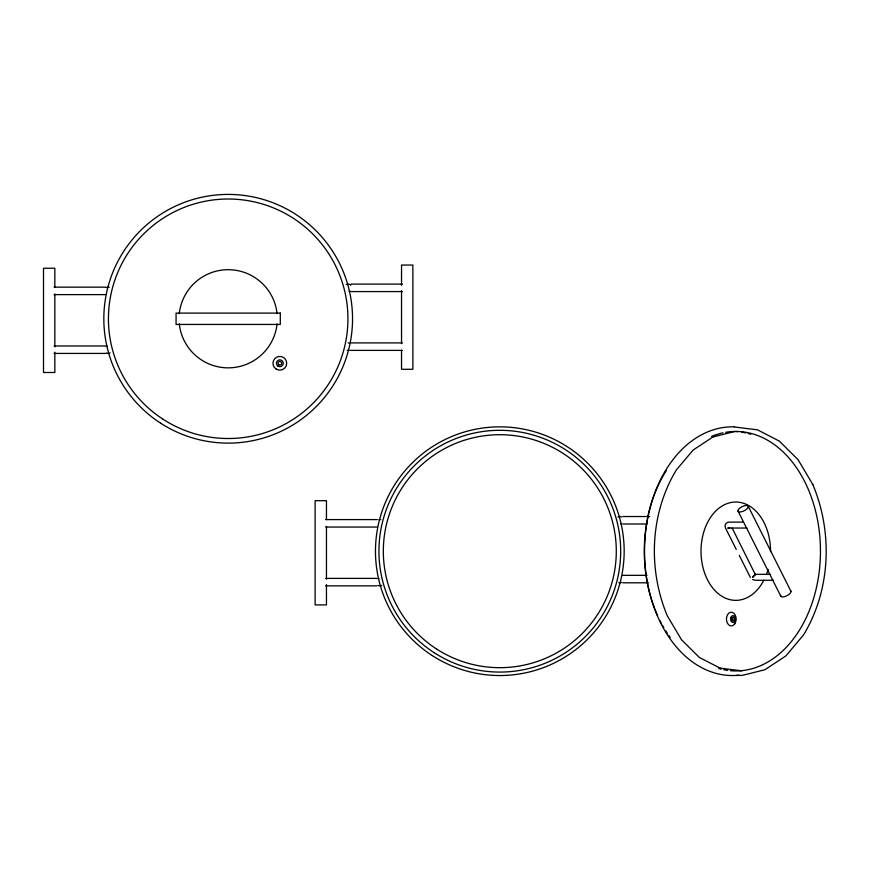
<?xml version="1.0" encoding="UTF-8"?>
<svg xmlns="http://www.w3.org/2000/svg" width="870" height="870" viewBox="0 0 870 870"><rect width="100%" height="100%" fill="white"/><g stroke="black" fill="none" stroke-linecap="round" stroke-linejoin="round"><path stroke-width="1.3" d="M732.192 528.112L755.356 574.602A2.98 1.153 -28 0 1 753.637 576.332C751.299 577.647 753.54 578.061 753.583 575.418M713.226 436.794L693.162 450.029L676.294 469.996C650.02 513.561 647.78 569.187 667.301 615.797L681.558 639.831L699.382 657.47L720.164 668.16M729.234 527.775L727.733 528.133L729.147 528.046A2.98 2.153 87.8 0 0 729.691 527.872M754.464 574.515L755.954 574.591L755.399 574.254M712.998 436.947L734.78 431.509M351.132 284.099L402.331 284.099M54.038 287.154L105.661 287.154M351.132 291.57L402.331 291.57M54.038 294.625L105.237 294.625M351.132 342.91L402.331 342.91M54.038 345.966L105.661 345.966M350.295 350.382L402.331 350.382M54.038 353.427L105.661 353.427M622.768 516.53L649.716 516.53M325.674 519.586L377.297 519.586M742.904 522.098L728.255 522.13L726.113 523.196L725.047 525.339L725.493 528.014L736.27 549.438M622.768 524.001L647.019 524.001M325.674 527.046L376.862 527.046M729.364 528.046L747.015 528.046M755.225 574.341L770.157 574.341M622.768 575.331L647.019 575.331M325.674 578.387L376.862 578.387M773.441 580.29L755.28 580.29L752.572 579.54M622.768 582.802L648.367 582.802M325.674 585.858L376.862 585.858M736.324 675.424L742.327 675.37L764.926 669.737L785.925 655.882L803.575 634.882C830.665 589.98 832.971 532.647 812.852 484.612L812.776 484.47M734.345 426.963L757.498 429.834L779.27 441.068L798.04 459.654L812.852 484.612M719.881 668.106L741.903 670.824M750.375 577.43L739.261 555.397M748.287 506.394A5.666 2.316 -26.7 0 1 741.033 511.886A5.666 2.316 -26.7 0 1 740.12 507.862A5.666 2.316 -26.7 0 1 748.287 506.394L790.982 591.35M738.01 511.027L780.705 595.993M401.538 285.349L401.538 265.046L412.869 265.046L412.869 369.282L401.538 369.282L401.538 350.327M401.538 290.765L401.538 343.563M326.457 519.629L326.457 500.685L315.125 500.685L315.125 604.911L326.457 604.911L326.457 584.607M326.457 526.404L326.457 579.192M54.832 287.209L54.832 268.254L43.5 268.254L43.5 372.49L54.832 372.49L54.832 352.187M54.832 293.973L54.832 346.771M350.012 291.069A3.73 3.73 0 0 1 349.12 291.439M346.282 284.599A3.73 3.73 0 0 1 350.795 285.197M349.12 350.251A3.73 3.73 0 0 1 347.184 350.251M348.152 342.91A3.73 3.73 0 0 1 349.12 343.041M110.088 352.926A3.73 3.73 0 0 1 106.357 352.926M106.357 346.467A3.73 3.73 0 0 1 107.26 346.097M106.357 287.655A3.73 3.73 0 0 1 109.185 287.285M621.648 523.501A3.73 3.73 0 0 1 620.745 523.87M617.918 517.03A3.73 3.73 0 0 1 621.648 517.03M621.648 582.302A3.73 3.73 0 0 1 618.809 582.672M381.723 585.358A3.73 3.73 0 0 1 377.982 585.358M377.982 578.887A3.73 3.73 0 0 1 378.885 578.517M378.885 519.705A3.73 3.73 0 0 1 380.821 519.705M763.806 580.29A49.166 34.767 -90 0 1 707.517 579.822A49.166 34.767 -90 0 1 725.319 504.306A49.166 34.767 -90 0 1 770.537 551.7M768.101 569.306A49.166 34.767 -90 0 1 766.492 574.211M731.235 617.265A1.816 1.283 -90 0 1 731.67 620.81M790.678 590.828A5.666 2.316 -26.7 0 1 786.371 595.993A5.666 2.316 -26.7 0 1 780.738 595.319M735.27 431.509A119.745 84.673 -90 0 1 737.88 431.683M741.805 432.172A119.745 84.673 -90 0 1 745.688 432.912M748.254 433.543A119.745 84.673 -90 0 1 750.788 434.282M732.072 431.563A119.745 84.673 -90 0 1 820.453 552.396A119.745 84.673 -90 0 1 730.376 670.694M727.755 670.4A119.745 84.673 -90 0 1 723.862 669.748M721.284 669.171A119.745 84.673 -90 0 1 718.729 668.486M711.54 436.457A119.745 84.673 -90 0 1 723.003 432.814M725.602 432.314A119.745 84.673 -90 0 1 730.778 431.65M670.237 637.471A119.745 84.673 -90 0 1 668.736 635.383M667.268 633.229A119.745 84.673 -90 0 1 665.844 631.022M663.766 627.607A119.745 84.673 -90 0 1 662.429 625.269M661.135 622.887A119.745 84.673 -90 0 1 659.895 620.473M657.557 615.547A119.745 84.673 -90 0 1 666.518 470.311M738.858 675.218A124.356 87.935 -90 0 1 644.583 554.625A124.356 87.935 -90 0 1 734.019 426.855M277.073 323.901A49.166 49.166 0 0 1 179.296 323.901M179.296 313.635A49.166 49.166 0 0 1 277.073 313.635M280.303 313.102L176.066 313.102L176.066 324.434L280.303 324.434L280.303 313.102M160.656 423.19A124.356 124.356 0 0 0 352.383 325.043A124.356 124.356 0 0 0 171.52 208.071A124.356 124.356 0 0 0 160.656 423.19M432.292 655.61A124.356 124.356 0 0 0 624.007 557.463A124.356 124.356 0 0 0 443.145 440.503A124.356 124.356 0 0 0 432.292 655.61M434.173 652.696A120.876 120.876 0 0 0 620.538 557.289A120.876 120.876 0 0 0 444.733 443.591A120.876 120.876 0 0 0 434.173 652.696M436.566 649.009A116.482 116.482 0 0 0 616.145 557.072A116.482 116.482 0 0 0 446.734 447.506A116.482 116.482 0 0 0 436.566 649.009M733.997 620.31A1.816 1.283 -90 0 0 733.334 617.298A1.816 1.283 -90 0 0 731.822 619.614A1.816 1.283 -90 0 0 733.997 620.31M734.846 623.714A6.84 4.839 -90 0 0 732.344 612.393A6.84 4.839 -90 0 0 726.668 621.115A6.84 4.839 -90 0 0 734.846 623.714M734.835 621.397A3.426 2.425 -90 0 0 733.584 615.732A3.426 2.425 -90 0 0 730.735 620.092A3.426 2.425 -90 0 0 734.835 621.397M278.846 364.791A1.816 1.816 0 0 0 281.652 363.366A1.816 1.816 0 0 0 279.02 361.648A1.816 1.816 0 0 0 278.846 364.791M276.105 369.01A6.84 6.84 0 0 0 286.676 363.627A6.84 6.84 0 0 0 276.736 357.168A6.84 6.84 0 0 0 276.105 369.01M277.976 366.139A3.426 3.426 0 0 0 283.261 363.453A3.426 3.426 0 0 0 278.291 360.213A3.426 3.426 0 0 0 277.976 366.139M163.158 419.318A119.745 119.745 0 0 0 347.782 324.804A119.745 119.745 0 0 0 173.619 212.171A119.745 119.745 0 0 0 163.158 419.318"/></g></svg>
